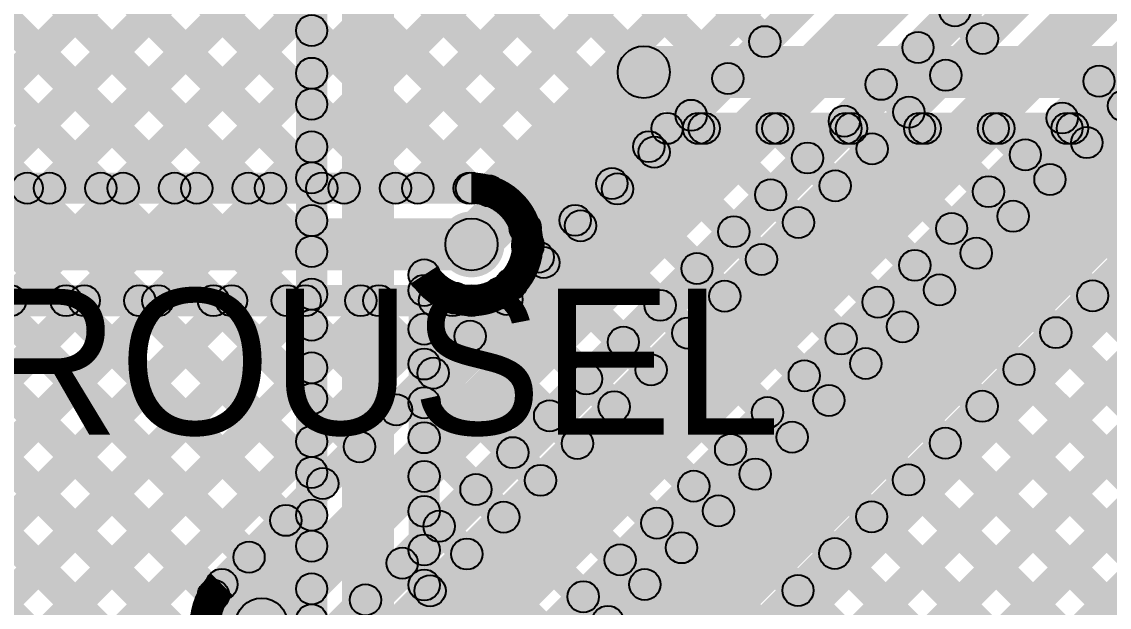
# Model space of a CAD drawing. Header units: millimetres. Extents: x 0 to 212, y 0 to 213.
# Drawn here: x 1.555 to 2.077, y 1.024 to 1.305 of the extents above; entities that cross this region are included whole.
import ezdxf

# ---------------------------------------------------------------- set-up
doc = ezdxf.new("R2010")
doc.units = ezdxf.units.MM
doc.header["$MEASUREMENT"] = 0
for name, color, linetype in [('BottomLayer', 5, 'Continuous'), ('BottomSolder', 6, 'Continuous'), ('TopLayer', 1, 'Continuous'), ('TopOverlay', 2, 'Continuous'), ('TopSolder', 216, 'Continuous'), ('ViaHoleLayer', 16, 'Continuous')]:
    doc.layers.add(name, color=color, linetype=linetype)

msp = doc.modelspace()

# ---------------------------------------------------------------- hatches: boundary and pattern name
at = {"layer": 'BottomLayer'}
for points in [[(0.99415, 0.7114), (0.98354, 0.722), (2.39918, 2.13764), (2.40978, 2.12703)], [(1.02951, 0.7114), (1.0189, 0.722), (2.41686, 2.11996), (2.42746, 2.10935)], [(1.06486, 0.7114), (1.05426, 0.722), (2.44206, 2.10981), (2.45267, 2.0992)], [(1.31044, 1.67388), (1.32105, 1.68449), (1.6993, 1.30624), (1.6887, 1.29563)], [(1.29922, 1.64975), (1.30983, 1.66036), (1.6993, 1.27088), (1.6887, 1.26028)], [(1.30293, 1.61069), (1.31354, 1.62129), (1.6993, 1.23553), (1.6887, 1.22492)], [(1.30646, 1.5718), (1.31707, 1.58241), (1.6993, 1.20017), (1.6887, 1.18957)], [(1.29354, 1.54937), (1.30414, 1.55998), (1.6993, 1.16482), (1.6887, 1.15421)], [(1.30719, 1.50036), (1.3178, 1.51096), (1.6993, 1.12946), (1.6887, 1.11886)], [(1.30449, 1.46771), (1.31509, 1.47832), (1.6993, 1.09411), (1.6887, 1.0835)], [(1.2896, 1.44724), (1.30021, 1.45785), (1.6993, 1.05875), (1.6887, 1.04814)], [(1.31157, 1.38992), (1.32217, 1.40053), (1.6993, 1.0234), (1.6887, 1.01279)], [(1.30423, 1.3619), (1.31483, 1.37251), (1.6993, 0.98804), (1.6887, 0.97743)], [(1.28743, 1.34335), (1.29804, 1.35395), (1.6993, 0.95269), (1.6887, 0.94208)], [(1.10022, 0.7114), (1.08961, 0.722), (1.6887, 1.32109), (1.6993, 1.31048)], [(1.7015, 0.50518), (1.6865, 0.50518), (1.6865, 1.319), (1.7015, 1.319)], [(1.7335, 0.494), (1.7085, 0.494), (1.7085, 1.319), (1.7335, 1.319)], [(1.30839, 1.28703), (1.31899, 1.29764), (1.6993, 0.91733), (1.6887, 0.90672)], [(1.77954, 1.18946), (1.76186, 1.20714), (1.84455, 1.28984), (1.86223, 1.27216)], [(1.85339, 1.2685), (1.85339, 1.2935), (2.50123, 1.2935), (2.50123, 1.2685)], [(1.13557, 0.7114), (1.12497, 0.722), (1.6887, 1.28574), (1.6993, 1.27513)], [(1.29912, 1.26095), (1.30972, 1.27156), (1.6993, 0.88198), (1.6887, 0.87137)], [(1.7533, 0.7988), (1.7427, 0.80941), (2.19259, 1.2593), (2.2032, 1.2487)], [(1.7533, 0.94022), (1.7427, 0.95083), (2.05117, 1.2593), (2.06178, 1.2487)], [(1.7533, 0.86951), (1.7427, 0.88012), (2.12188, 1.2593), (2.13249, 1.2487)], [(1.7533, 0.90486), (1.7427, 0.91547), (2.08653, 1.2593), (2.09714, 1.2487)], [(1.7533, 0.83415), (1.7427, 0.84476), (2.15724, 1.2593), (2.16785, 1.2487)], [(1.7533, 1.08164), (1.7427, 1.09225), (1.90975, 1.2593), (1.92036, 1.2487)], [(1.7533, 1.117), (1.7427, 1.1276), (1.8744, 1.2593), (1.885, 1.2487)], [(1.7533, 1.04629), (1.7427, 1.05689), (1.94511, 1.2593), (1.95571, 1.2487)], [(1.7533, 0.97558), (1.7427, 0.98618), (2.01582, 1.2593), (2.02642, 1.2487)], [(1.7533, 1.01093), (1.7427, 1.02154), (1.98046, 1.2593), (1.99107, 1.2487)], [(1.79509, 1.17391), (1.78449, 1.18451), (1.85927, 1.2593), (1.86988, 1.2487)], [(1.86458, 1.2465), (1.86458, 1.2615), (2.44736, 1.2615), (2.44736, 1.2465)], [(1.87705, 1.2487), (1.88766, 1.2593), (2.5433, 0.60366), (2.5327, 0.59305)], [(1.91241, 1.2487), (1.92302, 1.2593), (2.5433, 0.63902), (2.5327, 0.62841)], [(1.94776, 1.2487), (1.95837, 1.2593), (2.5433, 0.67437), (2.5327, 0.66376)], [(1.98312, 1.2487), (1.99373, 1.2593), (2.5433, 0.70973), (2.5327, 0.69912)], [(2.01847, 1.2487), (2.02908, 1.2593), (2.5433, 0.74508), (2.5327, 0.73447)], [(2.05383, 1.2487), (2.06444, 1.2593), (2.1595, 1.16424), (2.14889, 1.15363)], [(1.17093, 0.7114), (1.16032, 0.722), (1.6887, 1.25038), (1.6993, 1.23977)], [(1.85049, 1.23991), (1.86109, 1.25052), (2.5433, 0.5683), (2.5327, 0.5577)], [(1.83281, 1.22223), (1.84341, 1.23284), (2.53853, 0.53772), (2.52793, 0.52711)], [(1.22724, 0.73236), (1.21664, 0.74296), (1.6887, 1.21502), (1.6993, 1.20442)], [(1.81513, 1.20455), (1.82574, 1.21516), (2.52086, 0.52004), (2.51025, 0.50943)], [(1.79745, 1.18688), (1.80806, 1.19748), (2.50318, 0.50236), (2.49257, 0.49176)], [(1.2626, 0.73236), (1.252, 0.74297), (1.6887, 1.17967), (1.6993, 1.16906)], [(1.7555, 0.494), (1.7405, 0.494), (1.7405, 1.18368), (1.7555, 1.18368)], [(1.7533, 0.76344), (1.7427, 0.77405), (2.15073, 1.18208), (2.16134, 1.17148)], [(1.7427, 1.17092), (1.7533, 1.18153), (2.46782, 0.46701), (2.45722, 0.4564)], [(1.77919, 1.16979), (1.78979, 1.1804), (2.4855, 0.48469), (2.47489, 0.47408)], [(1.7533, 1.15235), (1.7427, 1.16296), (1.75752, 1.17778), (1.76813, 1.16717)], [(1.7533, 0.72809), (1.7427, 0.7387), (2.15528, 1.15127), (2.16588, 1.14067)], [(1.29796, 0.73236), (1.28735, 0.74297), (1.6887, 1.14431), (1.6993, 1.13371)], [(1.7427, 1.13557), (1.7533, 1.14617), (2.45015, 0.44933), (2.43954, 0.43872)], [(1.7533, 0.69273), (1.7427, 0.70334), (2.1805, 1.14114), (2.1911, 1.13053)], [(1.33331, 0.73236), (1.32271, 0.74297), (1.6887, 1.10896), (1.6993, 1.09835)], [(1.7427, 1.10021), (1.7533, 1.11082), (2.43247, 0.43165), (2.42186, 0.42105)], [(1.7427, 1.06486), (1.7533, 1.07546), (2.41479, 0.41397), (2.40418, 0.40337)], [(1.35327, 0.71696), (1.34266, 0.72757), (1.6887, 1.0736), (1.6993, 1.063)], [(1.7427, 1.0295), (1.7533, 1.04011), (2.39711, 0.3963), (2.38651, 0.38569)], [(1.35327, 0.68161), (1.34266, 0.69221), (1.6887, 1.03825), (1.6993, 1.02764)]]:
    msp.add_hatch(color=5, dxfattribs=at).paths.add_polyline_path(points)
h = msp.add_hatch(color=5, dxfattribs=at)
edge = h.paths.add_edge_path()
edge.add_arc((1.694, 1.30094), 0.0075, 0, 360)
h = msp.add_hatch(color=5, dxfattribs=at)
edge = h.paths.add_edge_path()
edge.add_arc((1.85339, 1.281), 0.0125, 0, 360)
h = msp.add_hatch(color=5, dxfattribs=at)
edge = h.paths.add_edge_path()
edge.add_arc((1.85339, 1.281), 0.0125, 0, 360)
h = msp.add_hatch(color=5, dxfattribs=at)
edge = h.paths.add_edge_path()
edge.add_arc((1.694, 1.28043), 0.0075, 0, 360)
h = msp.add_hatch(color=5, dxfattribs=at)
edge = h.paths.add_edge_path()
edge.add_arc((1.694, 1.26558), 0.0075, 0, 360)
h = msp.add_hatch(color=5, dxfattribs=at)
edge = h.paths.add_edge_path()
edge.add_arc((1.86458, 1.254), 0.0075, 0, 360)
h = msp.add_hatch(color=5, dxfattribs=at)
edge = h.paths.add_edge_path()
edge.add_arc((1.86458, 1.254), 0.0075, 0, 360)
h = msp.add_hatch(color=5, dxfattribs=at)
edge = h.paths.add_edge_path()
edge.add_arc((1.8797, 1.254), 0.0075, 0, 360)
h = msp.add_hatch(color=5, dxfattribs=at)
edge = h.paths.add_edge_path()
edge.add_arc((1.88236, 1.254), 0.0075, 0, 360)
h = msp.add_hatch(color=5, dxfattribs=at)
edge = h.paths.add_edge_path()
edge.add_arc((1.91506, 1.254), 0.0075, 0, 360)
h = msp.add_hatch(color=5, dxfattribs=at)
edge = h.paths.add_edge_path()
edge.add_arc((1.91771, 1.254), 0.0075, 0, 360)
h = msp.add_hatch(color=5, dxfattribs=at)
edge = h.paths.add_edge_path()
edge.add_arc((1.95041, 1.254), 0.0075, 0, 360)
h = msp.add_hatch(color=5, dxfattribs=at)
edge = h.paths.add_edge_path()
edge.add_arc((1.95307, 1.254), 0.0075, 0, 360)
h = msp.add_hatch(color=5, dxfattribs=at)
edge = h.paths.add_edge_path()
edge.add_arc((1.98577, 1.254), 0.0075, 0, 360)
h = msp.add_hatch(color=5, dxfattribs=at)
edge = h.paths.add_edge_path()
edge.add_arc((1.98842, 1.254), 0.0075, 0, 360)
h = msp.add_hatch(color=5, dxfattribs=at)
edge = h.paths.add_edge_path()
edge.add_arc((2.02112, 1.254), 0.0075, 0, 360)
h = msp.add_hatch(color=5, dxfattribs=at)
edge = h.paths.add_edge_path()
edge.add_arc((2.02378, 1.254), 0.0075, 0, 360)
h = msp.add_hatch(color=5, dxfattribs=at)
edge = h.paths.add_edge_path()
edge.add_arc((2.05648, 1.254), 0.0075, 0, 360)
h = msp.add_hatch(color=5, dxfattribs=at)
edge = h.paths.add_edge_path()
edge.add_arc((2.05913, 1.254), 0.0075, 0, 360)
h = msp.add_hatch(color=5, dxfattribs=at)
edge = h.paths.add_edge_path()
edge.add_arc((1.694, 1.24508), 0.0075, 0, 360)
h = msp.add_hatch(color=5, dxfattribs=at)
edge = h.paths.add_edge_path()
edge.add_arc((1.85579, 1.24521), 0.0075, 0, 360)
h = msp.add_hatch(color=5, dxfattribs=at)
edge = h.paths.add_edge_path()
edge.add_arc((1.694, 1.23022), 0.0075, 0, 360)
h = msp.add_hatch(color=5, dxfattribs=at)
edge = h.paths.add_edge_path()
edge.add_arc((1.83811, 1.22753), 0.0075, 0, 360)
h = msp.add_hatch(color=5, dxfattribs=at)
edge = h.paths.add_edge_path()
edge.add_arc((1.694, 1.20972), 0.0075, 0, 360)
h = msp.add_hatch(color=5, dxfattribs=at)
edge = h.paths.add_edge_path()
edge.add_arc((1.82043, 1.20986), 0.0075, 0, 360)
h = msp.add_hatch(color=5, dxfattribs=at)
edge = h.paths.add_edge_path()
edge.add_arc((1.7707, 1.1983), 0.0125, 0, 360)
h = msp.add_hatch(color=5, dxfattribs=at)
edge = h.paths.add_edge_path()
edge.add_arc((1.7707, 1.1983), 0.01181, 0, 360)
h = msp.add_hatch(color=5, dxfattribs=at)
edge = h.paths.add_edge_path()
edge.add_arc((1.694, 1.19487), 0.0075, 0, 360)
h = msp.add_hatch(color=5, dxfattribs=at)
edge = h.paths.add_edge_path()
edge.add_arc((1.80276, 1.19218), 0.0075, 0, 360)
h = msp.add_hatch(color=5, dxfattribs=at)
edge = h.paths.add_edge_path()
edge.add_arc((1.748, 1.18368), 0.0075, 0, 360)
h = msp.add_hatch(color=5, dxfattribs=at)
edge = h.paths.add_edge_path()
edge.add_arc((1.748, 1.18368), 0.0075, 0, 360)
h = msp.add_hatch(color=5, dxfattribs=at)
edge = h.paths.add_edge_path()
edge.add_arc((1.78979, 1.17921), 0.0075, 0, 360)
h = msp.add_hatch(color=5, dxfattribs=at)
edge = h.paths.add_edge_path()
edge.add_arc((1.78979, 1.17921), 0.0075, 0, 360)
h = msp.add_hatch(color=5, dxfattribs=at)
edge = h.paths.add_edge_path()
edge.add_arc((1.694, 1.17437), 0.0075, 0, 360)
h = msp.add_hatch(color=5, dxfattribs=at)
edge = h.paths.add_edge_path()
edge.add_arc((1.748, 1.17622), 0.0075, 0, 360)
h = msp.add_hatch(color=5, dxfattribs=at)
edge = h.paths.add_edge_path()
edge.add_arc((1.76282, 1.17248), 0.0075, 0, 360)
h = msp.add_hatch(color=5, dxfattribs=at)
edge = h.paths.add_edge_path()
edge.add_arc((1.78449, 1.17509), 0.0075, 0, 360)
h = msp.add_hatch(color=5, dxfattribs=at)
edge = h.paths.add_edge_path()
edge.add_arc((1.694, 1.15951), 0.0075, 0, 360)
h = msp.add_hatch(color=5, dxfattribs=at)
edge = h.paths.add_edge_path()
edge.add_arc((1.748, 1.15766), 0.0075, 0, 360)
h = msp.add_hatch(color=5, dxfattribs=at)
edge = h.paths.add_edge_path()
edge.add_arc((1.748, 1.14087), 0.0075, 0, 360)
h = msp.add_hatch(color=5, dxfattribs=at)
edge = h.paths.add_edge_path()
edge.add_arc((1.694, 1.13901), 0.0075, 0, 360)
h = msp.add_hatch(color=5, dxfattribs=at)
edge = h.paths.add_edge_path()
edge.add_arc((1.694, 1.12416), 0.0075, 0, 360)
h = msp.add_hatch(color=5, dxfattribs=at)
edge = h.paths.add_edge_path()
edge.add_arc((1.748, 1.1223), 0.0075, 0, 360)
h = msp.add_hatch(color=5, dxfattribs=at)
edge = h.paths.add_edge_path()
edge.add_arc((1.748, 1.10551), 0.0075, 0, 360)
h = msp.add_hatch(color=5, dxfattribs=at)
edge = h.paths.add_edge_path()
edge.add_arc((1.694, 1.10366), 0.0075, 0, 360)
h = msp.add_hatch(color=5, dxfattribs=at)
edge = h.paths.add_edge_path()
edge.add_arc((1.694, 1.0888), 0.0075, 0, 360)
h = msp.add_hatch(color=5, dxfattribs=at)
edge = h.paths.add_edge_path()
edge.add_arc((1.748, 1.08694), 0.0075, 0, 360)
h = msp.add_hatch(color=5, dxfattribs=at)
edge = h.paths.add_edge_path()
edge.add_arc((1.694, 1.0683), 0.0075, 0, 360)
h = msp.add_hatch(color=5, dxfattribs=at)
edge = h.paths.add_edge_path()
edge.add_arc((1.748, 1.07016), 0.0075, 0, 360)
h = msp.add_hatch(color=5, dxfattribs=at)
edge = h.paths.add_edge_path()
edge.add_arc((1.694, 1.05345), 0.0075, 0, 360)
h = msp.add_hatch(color=5, dxfattribs=at)
edge = h.paths.add_edge_path()
edge.add_arc((1.748, 1.05159), 0.0075, 0, 360)
h = msp.add_hatch(color=5, dxfattribs=at)
edge = h.paths.add_edge_path()
edge.add_arc((1.694, 1.03294), 0.0075, 0, 360)
h = msp.add_hatch(color=5, dxfattribs=at)
edge = h.paths.add_edge_path()
edge.add_arc((1.748, 1.0348), 0.0075, 0, 360)
h = msp.add_hatch(color=5, dxfattribs=at)
edge = h.paths.add_edge_path()
edge.add_arc((1.694, 1.01809), 0.0075, 0, 360)
at = {"layer": 'BottomSolder'}
h = msp.add_hatch(color=6, dxfattribs=at)
edge = h.paths.add_edge_path()
edge.add_arc((1.7707, 1.1983), 0.01581, 0, 360)
at = {"layer": 'TopLayer'}
for points in [[(1.4267, 1.76976), (1.4373, 1.78037), (1.91674, 1.30093), (1.90614, 1.29032)], [(1.4267, 1.73441), (1.4373, 1.74502), (1.89907, 1.28325), (1.88846, 1.27264)], [(1.50275, 1.22), (1.49215, 1.23061), (1.9787, 1.71716), (1.9893, 1.70655)], [(1.4267, 1.69905), (1.4373, 1.70966), (1.88139, 1.26557), (1.87078, 1.25497)], [(1.53811, 1.22), (1.5275, 1.23061), (1.9787, 1.6818), (1.9893, 1.67119)], [(1.4267, 1.6637), (1.4373, 1.6743), (1.86371, 1.2479), (1.85311, 1.23729)], [(1.7623, 0.94922), (1.7517, 0.95983), (2.45001, 1.65814), (2.46062, 1.64753)], [(1.57346, 1.22), (1.56286, 1.23061), (1.9787, 1.64645), (1.9893, 1.63584)], [(1.42635, 1.62869), (1.43696, 1.63929), (1.84603, 1.23022), (1.83543, 1.21961)], [(1.41229, 1.60739), (1.4229, 1.618), (1.82836, 1.21254), (1.81775, 1.20193)], [(1.60882, 1.22), (1.59821, 1.23061), (1.9787, 1.61109), (1.9893, 1.60048)], [(1.77621, 0.94679), (1.7656, 0.9574), (2.4136, 1.6054), (2.42421, 1.59479)], [(1.39461, 1.58971), (1.40522, 1.60032), (1.77494, 1.23061), (1.76433, 1.22)], [(1.79884, 0.92416), (1.78116, 0.94184), (2.42916, 1.58984), (2.44684, 1.57216)], [(1.37694, 1.57204), (1.38754, 1.58264), (1.73958, 1.23061), (1.72897, 1.22)], [(1.64417, 1.22), (1.63357, 1.23061), (1.9787, 1.57574), (1.9893, 1.56513)], [(1.31856, 1.5597), (1.32917, 1.57031), (1.66887, 1.23061), (1.65826, 1.22)], [(1.35391, 1.55971), (1.36452, 1.57031), (1.70422, 1.23061), (1.69362, 1.22)], [(1.29354, 1.54937), (1.30414, 1.55998), (1.63351, 1.23061), (1.62291, 1.22)], [(1.8223, 0.91651), (1.8117, 0.92712), (2.44388, 1.5593), (2.45449, 1.5487)], [(1.8223, 0.90315), (1.8117, 0.91376), (2.45244, 1.55451), (2.46305, 1.5439)], [(1.67953, 1.22), (1.66892, 1.23061), (1.9787, 1.54038), (1.9893, 1.52977)], [(1.8223, 0.8678), (1.8117, 0.87841), (2.47156, 1.53826), (2.48216, 1.52766)], [(1.30719, 1.50036), (1.3178, 1.51096), (1.59816, 1.23061), (1.58755, 1.22)], [(1.71489, 1.22), (1.70428, 1.23061), (1.9787, 1.50502), (1.9893, 1.49442)], [(1.30449, 1.46771), (1.31509, 1.47832), (1.5628, 1.23061), (1.5522, 1.22)], [(1.75024, 1.22), (1.73963, 1.23061), (1.9787, 1.46967), (1.9893, 1.45906)], [(1.7023, 0.99529), (1.6917, 1.00589), (2.1397, 1.45389), (2.1503, 1.44329)], [(1.71621, 0.98679), (1.7056, 0.9974), (2.1397, 1.43149), (2.1503, 1.42088)], [(1.78429, 1.2187), (1.77368, 1.2293), (1.9787, 1.43431), (1.9893, 1.42371)], [(1.73884, 0.96416), (1.72116, 0.98184), (2.16316, 1.42384), (2.18084, 1.40616)], [(1.7623, 0.95651), (1.7517, 0.96712), (2.18579, 1.40121), (2.19639, 1.3906)], [(1.80183, 1.20087), (1.79122, 1.21148), (1.9787, 1.39896), (1.9893, 1.38835)], [(1.65621, 1.02979), (1.6456, 1.0404), (1.9787, 1.37349), (1.9893, 1.36288)], [(1.67884, 1.00716), (1.66116, 1.02484), (2.00216, 1.36584), (2.01984, 1.34816)], [(1.7023, 0.99951), (1.6917, 1.01012), (2.02479, 1.34321), (2.0354, 1.33261)], [(1.99735, 1.30517), (2.00796, 1.31578), (2.02128, 1.30246), (2.01067, 1.29186)], [(1.97968, 1.28749), (1.99028, 1.2981), (2.0036, 1.28478), (1.99299, 1.27418)], [(1.962, 1.26982), (1.97261, 1.28042), (1.98592, 1.26711), (1.97532, 1.2565)], [(2.06653, 1.27135), (2.07714, 1.28196), (2.08896, 1.27014), (2.07835, 1.25953)], [(2.04886, 1.25367), (2.05946, 1.26428), (2.07128, 1.25246), (2.06067, 1.24186)], [(1.94432, 1.25214), (1.95493, 1.26275), (1.96825, 1.24943), (1.95764, 1.23882)], [(1.92664, 1.23446), (1.93725, 1.24507), (1.95057, 1.23175), (1.93996, 1.22114)], [(2.03118, 1.23599), (2.04178, 1.2466), (2.0536, 1.23478), (2.04299, 1.22418)], [(1.31387, 1.2178), (1.31387, 1.2328), (1.7707, 1.2328), (1.7707, 1.2178)], [(1.90897, 1.21678), (1.91957, 1.22739), (1.93289, 1.21407), (1.92228, 1.20347)], [(2.0135, 1.21832), (2.02411, 1.22892), (2.03592, 1.21711), (2.02532, 1.2065)], [(1.26, 1.1858), (1.26, 1.2108), (1.7707, 1.2108), (1.7707, 1.1858)], [(1.99582, 1.20064), (2.00643, 1.21125), (2.01825, 1.19943), (2.00764, 1.18882)], [(1.89129, 1.19911), (1.9019, 1.20971), (1.91521, 1.1964), (1.90461, 1.18579)], [(1.79237, 1.19196), (1.80298, 1.20256), (1.81068, 1.19486), (1.80007, 1.18426)], [(1.87361, 1.18143), (1.88422, 1.19203), (1.89753, 1.17872), (1.88693, 1.16811)], [(1.97814, 1.18296), (1.98875, 1.19357), (2.00057, 1.18175), (1.98996, 1.17114)], [(1.77919, 1.16979), (1.78979, 1.1804), (1.793, 1.17719), (1.78239, 1.16658)], [(1.8223, 0.83244), (1.8117, 0.84305), (2.15073, 1.18208), (2.16134, 1.17148)], [(1.3323, 0.80206), (1.3217, 0.81267), (1.68563, 1.17661), (1.69624, 1.166)], [(1.3323, 0.83742), (1.3217, 0.84802), (1.65028, 1.17661), (1.66089, 1.166)], [(1.3323, 0.76671), (1.3217, 0.77731), (1.72099, 1.17661), (1.7316, 1.166)], [(1.3323, 0.87277), (1.3217, 0.88338), (1.61492, 1.17661), (1.62553, 1.166)], [(1.3323, 0.90813), (1.3217, 0.91874), (1.57957, 1.17661), (1.59017, 1.166)], [(1.33331, 0.73236), (1.32271, 0.74297), (1.75634, 1.17661), (1.76695, 1.166)], [(1.33778, 1.1638), (1.33778, 1.1788), (1.7707, 1.1788), (1.7707, 1.1638)], [(1.39406, 1.166), (1.40467, 1.17661), (1.6483, 0.93298), (1.6377, 0.92237)], [(1.42942, 1.166), (1.44003, 1.17661), (1.6483, 0.96833), (1.6377, 0.95772)], [(1.46478, 1.166), (1.47538, 1.17661), (1.6483, 1.00369), (1.6377, 0.99308)], [(1.50013, 1.166), (1.51074, 1.17661), (1.65215, 1.03519), (1.64154, 1.02459)], [(1.53549, 1.166), (1.54609, 1.17661), (1.66926, 1.05344), (1.65865, 1.04284)], [(1.57084, 1.166), (1.58145, 1.17661), (1.68694, 1.07112), (1.67633, 1.06051)], [(1.6062, 1.166), (1.6168, 1.17661), (1.70461, 1.0888), (1.69401, 1.07819)], [(1.64155, 1.166), (1.65216, 1.17661), (1.72229, 1.10647), (1.71168, 1.09587)], [(1.67691, 1.166), (1.68751, 1.17661), (1.73997, 1.12415), (1.72936, 1.11355)], [(1.71226, 1.166), (1.72287, 1.17661), (1.75765, 1.14183), (1.74704, 1.13122)], [(1.74762, 1.166), (1.75822, 1.17661), (1.77532, 1.15951), (1.76472, 1.1489)], [(1.85593, 1.16375), (1.86654, 1.17436), (1.87986, 1.16104), (1.86925, 1.15043)], [(1.96047, 1.16528), (1.97107, 1.17589), (1.98289, 1.16407), (1.97228, 1.15347)], [(2.0635, 1.16832), (2.07411, 1.17892), (2.5423, 0.71073), (2.5317, 0.70012)], [(2.04582, 1.15064), (2.05643, 1.16125), (2.5423, 0.67537), (2.5317, 0.66476)], [(1.83826, 1.14607), (1.84886, 1.15668), (1.86218, 1.14336), (1.85157, 1.13276)], [(1.94279, 1.14761), (1.9534, 1.15821), (1.96521, 1.1464), (1.95461, 1.13579)], [(1.8223, 0.79709), (1.8117, 0.8077), (2.15528, 1.15127), (2.16588, 1.14067)], [(2.02814, 1.13296), (2.03875, 1.14357), (2.5423, 0.64002), (2.5317, 0.62941)], [(1.8223, 0.76173), (1.8117, 0.77234), (2.1805, 1.14114), (2.1911, 1.13053)], [(1.82058, 1.1284), (1.83119, 1.139), (1.8445, 1.12569), (1.83389, 1.11508)], [(1.92511, 1.12993), (1.93572, 1.14053), (1.94753, 1.12872), (1.93693, 1.11811)], [(1.90743, 1.11225), (1.91804, 1.12286), (1.92986, 1.11104), (1.91925, 1.10043)], [(2.01047, 1.11528), (2.02107, 1.12589), (2.5423, 0.60466), (2.5317, 0.59405)], [(1.8029, 1.11072), (1.81351, 1.12132), (1.82682, 1.10801), (1.81622, 1.0974)], [(1.99279, 1.09761), (2.0034, 1.10821), (2.5423, 0.5693), (2.5317, 0.5587)], [(1.78522, 1.09304), (1.79583, 1.10365), (1.80915, 1.09033), (1.79854, 1.07972)], [(1.88976, 1.09457), (1.90036, 1.10518), (1.91218, 1.09336), (1.90157, 1.08276)], [(1.76755, 1.07536), (1.77815, 1.08597), (1.79147, 1.07265), (1.78086, 1.06205)], [(1.87208, 1.07689), (1.88269, 1.0875), (1.8945, 1.07569), (1.88389, 1.06508)], [(1.97511, 1.07993), (1.98572, 1.09053), (2.5423, 0.53395), (2.5317, 0.52334)], [(1.95743, 1.06225), (1.96804, 1.07286), (2.5423, 0.49859), (2.5317, 0.48799)], [(1.74987, 1.05768), (1.76047, 1.06829), (1.77379, 1.05497), (1.76318, 1.04437)], [(1.8544, 1.05922), (1.86501, 1.06982), (1.87682, 1.05801), (1.86622, 1.0474)], [(1.93976, 1.04457), (1.95036, 1.05518), (2.5423, 0.46324), (2.5317, 0.45263)], [(1.73219, 1.04001), (1.7428, 1.05061), (1.75611, 1.0373), (1.74551, 1.02669)], [(1.83672, 1.04154), (1.84733, 1.05215), (1.85915, 1.04033), (1.84854, 1.02972)], [(1.81905, 1.02386), (1.82965, 1.03447), (1.84147, 1.02265), (1.83086, 1.01205)], [(1.92208, 1.02689), (1.93269, 1.0375), (2.5423, 0.42788), (2.5317, 0.41728)], [(1.71451, 1.02233), (1.72512, 1.03294), (1.73844, 1.01962), (1.72783, 1.00901)]]:
    msp.add_hatch(color=1, dxfattribs=at).paths.add_polyline_path(points)
h = msp.add_hatch(color=1, dxfattribs=at)
edge = h.paths.add_edge_path()
edge.add_arc((2.00266, 1.31047), 0.0075, 0, 360)
h = msp.add_hatch(color=1, dxfattribs=at)
edge = h.paths.add_edge_path()
edge.add_arc((1.91144, 1.29563), 0.0075, 0, 360)
h = msp.add_hatch(color=1, dxfattribs=at)
edge = h.paths.add_edge_path()
edge.add_arc((1.98498, 1.2928), 0.0075, 0, 360)
h = msp.add_hatch(color=1, dxfattribs=at)
edge = h.paths.add_edge_path()
edge.add_arc((2.01597, 1.29716), 0.0075, 0, 360)
h = msp.add_hatch(color=1, dxfattribs=at)
edge = h.paths.add_edge_path()
edge.add_arc((1.89376, 1.27795), 0.0075, 0, 360)
h = msp.add_hatch(color=1, dxfattribs=at)
edge = h.paths.add_edge_path()
edge.add_arc((1.9983, 1.27948), 0.0075, 0, 360)
h = msp.add_hatch(color=1, dxfattribs=at)
edge = h.paths.add_edge_path()
edge.add_arc((2.07184, 1.27665), 0.0075, 0, 360)
h = msp.add_hatch(color=1, dxfattribs=at)
edge = h.paths.add_edge_path()
edge.add_arc((1.9673, 1.27512), 0.0075, 0, 360)
h = msp.add_hatch(color=1, dxfattribs=at)
edge = h.paths.add_edge_path()
edge.add_arc((1.98062, 1.2618), 0.0075, 0, 360)
h = msp.add_hatch(color=1, dxfattribs=at)
edge = h.paths.add_edge_path()
edge.add_arc((2.08365, 1.26484), 0.0075, 0, 360)
h = msp.add_hatch(color=1, dxfattribs=at)
edge = h.paths.add_edge_path()
edge.add_arc((1.87609, 1.26027), 0.0075, 0, 360)
h = msp.add_hatch(color=1, dxfattribs=at)
edge = h.paths.add_edge_path()
edge.add_arc((1.94963, 1.25744), 0.0075, 0, 360)
h = msp.add_hatch(color=1, dxfattribs=at)
edge = h.paths.add_edge_path()
edge.add_arc((2.05416, 1.25897), 0.0075, 0, 360)
h = msp.add_hatch(color=1, dxfattribs=at)
edge = h.paths.add_edge_path()
edge.add_arc((2.06597, 1.24716), 0.0075, 0, 360)
h = msp.add_hatch(color=1, dxfattribs=at)
edge = h.paths.add_edge_path()
edge.add_arc((1.85841, 1.24259), 0.0075, 0, 360)
h = msp.add_hatch(color=1, dxfattribs=at)
edge = h.paths.add_edge_path()
edge.add_arc((1.96294, 1.24413), 0.0075, 0, 360)
h = msp.add_hatch(color=1, dxfattribs=at)
edge = h.paths.add_edge_path()
edge.add_arc((2.03648, 1.2413), 0.0075, 0, 360)
h = msp.add_hatch(color=1, dxfattribs=at)
edge = h.paths.add_edge_path()
edge.add_arc((1.93195, 1.23976), 0.0075, 0, 360)
h = msp.add_hatch(color=1, dxfattribs=at)
edge = h.paths.add_edge_path()
edge.add_arc((2.0483, 1.22948), 0.0075, 0, 360)
h = msp.add_hatch(color=1, dxfattribs=at)
edge = h.paths.add_edge_path()
edge.add_arc((1.5575, 1.2253), 0.0075, 0, 360)
h = msp.add_hatch(color=1, dxfattribs=at)
edge = h.paths.add_edge_path()
edge.add_arc((1.56816, 1.2253), 0.0075, 0, 360)
h = msp.add_hatch(color=1, dxfattribs=at)
edge = h.paths.add_edge_path()
edge.add_arc((1.59286, 1.2253), 0.0075, 0, 360)
h = msp.add_hatch(color=1, dxfattribs=at)
edge = h.paths.add_edge_path()
edge.add_arc((1.60352, 1.2253), 0.0075, 0, 360)
h = msp.add_hatch(color=1, dxfattribs=at)
edge = h.paths.add_edge_path()
edge.add_arc((1.62821, 1.2253), 0.0075, 0, 360)
h = msp.add_hatch(color=1, dxfattribs=at)
edge = h.paths.add_edge_path()
edge.add_arc((1.63887, 1.2253), 0.0075, 0, 360)
h = msp.add_hatch(color=1, dxfattribs=at)
edge = h.paths.add_edge_path()
edge.add_arc((1.66357, 1.2253), 0.0075, 0, 360)
h = msp.add_hatch(color=1, dxfattribs=at)
edge = h.paths.add_edge_path()
edge.add_arc((1.67423, 1.2253), 0.0075, 0, 360)
h = msp.add_hatch(color=1, dxfattribs=at)
edge = h.paths.add_edge_path()
edge.add_arc((1.69892, 1.2253), 0.0075, 0, 360)
h = msp.add_hatch(color=1, dxfattribs=at)
edge = h.paths.add_edge_path()
edge.add_arc((1.70958, 1.2253), 0.0075, 0, 360)
h = msp.add_hatch(color=1, dxfattribs=at)
edge = h.paths.add_edge_path()
edge.add_arc((1.73428, 1.2253), 0.0075, 0, 360)
h = msp.add_hatch(color=1, dxfattribs=at)
edge = h.paths.add_edge_path()
edge.add_arc((1.74494, 1.2253), 0.0075, 0, 360)
h = msp.add_hatch(color=1, dxfattribs=at)
edge = h.paths.add_edge_path()
edge.add_arc((1.76963, 1.2253), 0.0075, 0, 360)
h = msp.add_hatch(color=1, dxfattribs=at)
edge = h.paths.add_edge_path()
edge.add_arc((1.7707, 1.2253), 0.0075, 0, 360)
h = msp.add_hatch(color=1, dxfattribs=at)
edge = h.paths.add_edge_path()
edge.add_arc((1.7707, 1.2253), 0.0075, 0, 360)
h = msp.add_hatch(color=1, dxfattribs=at)
edge = h.paths.add_edge_path()
edge.add_arc((1.84073, 1.22492), 0.0075, 0, 360)
h = msp.add_hatch(color=1, dxfattribs=at)
edge = h.paths.add_edge_path()
edge.add_arc((1.94526, 1.22645), 0.0075, 0, 360)
h = msp.add_hatch(color=1, dxfattribs=at)
edge = h.paths.add_edge_path()
edge.add_arc((1.77899, 1.224), 0.0075, 0, 360)
h = msp.add_hatch(color=1, dxfattribs=at)
edge = h.paths.add_edge_path()
edge.add_arc((1.91427, 1.22209), 0.0075, 0, 360)
h = msp.add_hatch(color=1, dxfattribs=at)
edge = h.paths.add_edge_path()
edge.add_arc((2.0188, 1.22362), 0.0075, 0, 360)
h = msp.add_hatch(color=1, dxfattribs=at)
edge = h.paths.add_edge_path()
edge.add_arc((1.92759, 1.20877), 0.0075, 0, 360)
h = msp.add_hatch(color=1, dxfattribs=at)
edge = h.paths.add_edge_path()
edge.add_arc((2.03062, 1.2118), 0.0075, 0, 360)
h = msp.add_hatch(color=1, dxfattribs=at)
edge = h.paths.add_edge_path()
edge.add_arc((1.7707, 1.1983), 0.0125, 0, 360)
h = msp.add_hatch(color=1, dxfattribs=at)
edge = h.paths.add_edge_path()
edge.add_arc((1.79652, 1.20618), 0.0075, 0, 360)
h = msp.add_hatch(color=1, dxfattribs=at)
edge = h.paths.add_edge_path()
edge.add_arc((1.82305, 1.20724), 0.0075, 0, 360)
h = msp.add_hatch(color=1, dxfattribs=at)
edge = h.paths.add_edge_path()
edge.add_arc((1.89659, 1.20441), 0.0075, 0, 360)
h = msp.add_hatch(color=1, dxfattribs=at)
edge = h.paths.add_edge_path()
edge.add_arc((2.00113, 1.20594), 0.0075, 0, 360)
h = msp.add_hatch(color=1, dxfattribs=at)
edge = h.paths.add_edge_path()
edge.add_arc((1.7707, 1.1983), 0.01181, 0, 360)
h = msp.add_hatch(color=1, dxfattribs=at)
edge = h.paths.add_edge_path()
edge.add_arc((1.7977, 1.1983), 0.0075, 0, 360)
h = msp.add_hatch(color=1, dxfattribs=at)
edge = h.paths.add_edge_path()
edge.add_arc((1.7977, 1.1983), 0.0075, 0, 360)
h = msp.add_hatch(color=1, dxfattribs=at)
edge = h.paths.add_edge_path()
edge.add_arc((1.79768, 1.19726), 0.0075, 0, 360)
h = msp.add_hatch(color=1, dxfattribs=at)
edge = h.paths.add_edge_path()
edge.add_arc((2.01294, 1.19413), 0.0075, 0, 360)
h = msp.add_hatch(color=1, dxfattribs=at)
edge = h.paths.add_edge_path()
edge.add_arc((1.80538, 1.18956), 0.0075, 0, 360)
h = msp.add_hatch(color=1, dxfattribs=at)
edge = h.paths.add_edge_path()
edge.add_arc((1.90991, 1.19109), 0.0075, 0, 360)
h = msp.add_hatch(color=1, dxfattribs=at)
edge = h.paths.add_edge_path()
edge.add_arc((1.98345, 1.18826), 0.0075, 0, 360)
h = msp.add_hatch(color=1, dxfattribs=at)
edge = h.paths.add_edge_path()
edge.add_arc((1.87891, 1.18673), 0.0075, 0, 360)
h = msp.add_hatch(color=1, dxfattribs=at)
edge = h.paths.add_edge_path()
edge.add_arc((1.78449, 1.17509), 0.0075, 0, 360)
h = msp.add_hatch(color=1, dxfattribs=at)
edge = h.paths.add_edge_path()
edge.add_arc((1.89223, 1.17341), 0.0075, 0, 360)
h = msp.add_hatch(color=1, dxfattribs=at)
edge = h.paths.add_edge_path()
edge.add_arc((1.99526, 1.17645), 0.0075, 0, 360)
h = msp.add_hatch(color=1, dxfattribs=at)
edge = h.paths.add_edge_path()
edge.add_arc((2.0688, 1.17362), 0.0075, 0, 360)
h = msp.add_hatch(color=1, dxfattribs=at)
edge = h.paths.add_edge_path()
edge.add_arc((1.54952, 1.1713), 0.0075, 0, 360)
h = msp.add_hatch(color=1, dxfattribs=at)
edge = h.paths.add_edge_path()
edge.add_arc((1.57614, 1.1713), 0.0075, 0, 360)
h = msp.add_hatch(color=1, dxfattribs=at)
edge = h.paths.add_edge_path()
edge.add_arc((1.58487, 1.1713), 0.0075, 0, 360)
h = msp.add_hatch(color=1, dxfattribs=at)
edge = h.paths.add_edge_path()
edge.add_arc((1.6115, 1.1713), 0.0075, 0, 360)
h = msp.add_hatch(color=1, dxfattribs=at)
edge = h.paths.add_edge_path()
edge.add_arc((1.62023, 1.1713), 0.0075, 0, 360)
h = msp.add_hatch(color=1, dxfattribs=at)
edge = h.paths.add_edge_path()
edge.add_arc((1.64686, 1.1713), 0.0075, 0, 360)
h = msp.add_hatch(color=1, dxfattribs=at)
edge = h.paths.add_edge_path()
edge.add_arc((1.65558, 1.1713), 0.0075, 0, 360)
h = msp.add_hatch(color=1, dxfattribs=at)
edge = h.paths.add_edge_path()
edge.add_arc((1.68221, 1.1713), 0.0075, 0, 360)
h = msp.add_hatch(color=1, dxfattribs=at)
edge = h.paths.add_edge_path()
edge.add_arc((1.69094, 1.1713), 0.0075, 0, 360)
h = msp.add_hatch(color=1, dxfattribs=at)
edge = h.paths.add_edge_path()
edge.add_arc((1.71757, 1.1713), 0.0075, 0, 360)
h = msp.add_hatch(color=1, dxfattribs=at)
edge = h.paths.add_edge_path()
edge.add_arc((1.72629, 1.1713), 0.0075, 0, 360)
h = msp.add_hatch(color=1, dxfattribs=at)
edge = h.paths.add_edge_path()
edge.add_arc((1.75292, 1.1713), 0.0075, 0, 360)
h = msp.add_hatch(color=1, dxfattribs=at)
edge = h.paths.add_edge_path()
edge.add_arc((1.76165, 1.1713), 0.0075, 0, 360)
h = msp.add_hatch(color=1, dxfattribs=at)
edge = h.paths.add_edge_path()
edge.add_arc((1.7707, 1.1713), 0.0075, 0, 360)
h = msp.add_hatch(color=1, dxfattribs=at)
edge = h.paths.add_edge_path()
edge.add_arc((1.7707, 1.1713), 0.0075, 0, 360)
h = msp.add_hatch(color=1, dxfattribs=at)
edge = h.paths.add_edge_path()
edge.add_arc((1.7877, 1.17188), 0.0075, 0, 360)
h = msp.add_hatch(color=1, dxfattribs=at)
edge = h.paths.add_edge_path()
edge.add_arc((1.86124, 1.16905), 0.0075, 0, 360)
h = msp.add_hatch(color=1, dxfattribs=at)
edge = h.paths.add_edge_path()
edge.add_arc((1.96577, 1.17059), 0.0075, 0, 360)
h = msp.add_hatch(color=1, dxfattribs=at)
edge = h.paths.add_edge_path()
edge.add_arc((1.97759, 1.15877), 0.0075, 0, 360)
h = msp.add_hatch(color=1, dxfattribs=at)
edge = h.paths.add_edge_path()
edge.add_arc((1.77002, 1.1542), 0.0075, 0, 360)
h = msp.add_hatch(color=1, dxfattribs=at)
edge = h.paths.add_edge_path()
edge.add_arc((1.84356, 1.15138), 0.0075, 0, 360)
h = msp.add_hatch(color=1, dxfattribs=at)
edge = h.paths.add_edge_path()
edge.add_arc((1.87455, 1.15574), 0.0075, 0, 360)
h = msp.add_hatch(color=1, dxfattribs=at)
edge = h.paths.add_edge_path()
edge.add_arc((1.94809, 1.15291), 0.0075, 0, 360)
h = msp.add_hatch(color=1, dxfattribs=at)
edge = h.paths.add_edge_path()
edge.add_arc((2.05113, 1.15594), 0.0075, 0, 360)
h = msp.add_hatch(color=1, dxfattribs=at)
edge = h.paths.add_edge_path()
edge.add_arc((1.95991, 1.14109), 0.0075, 0, 360)
h = msp.add_hatch(color=1, dxfattribs=at)
edge = h.paths.add_edge_path()
edge.add_arc((1.75234, 1.13653), 0.0075, 0, 360)
h = msp.add_hatch(color=1, dxfattribs=at)
edge = h.paths.add_edge_path()
edge.add_arc((1.85688, 1.13806), 0.0075, 0, 360)
h = msp.add_hatch(color=1, dxfattribs=at)
edge = h.paths.add_edge_path()
edge.add_arc((2.03345, 1.13826), 0.0075, 0, 360)
h = msp.add_hatch(color=1, dxfattribs=at)
edge = h.paths.add_edge_path()
edge.add_arc((1.82588, 1.1337), 0.0075, 0, 360)
h = msp.add_hatch(color=1, dxfattribs=at)
edge = h.paths.add_edge_path()
edge.add_arc((1.93041, 1.13523), 0.0075, 0, 360)
h = msp.add_hatch(color=1, dxfattribs=at)
edge = h.paths.add_edge_path()
edge.add_arc((1.8392, 1.12038), 0.0075, 0, 360)
h = msp.add_hatch(color=1, dxfattribs=at)
edge = h.paths.add_edge_path()
edge.add_arc((1.94223, 1.12341), 0.0075, 0, 360)
h = msp.add_hatch(color=1, dxfattribs=at)
edge = h.paths.add_edge_path()
edge.add_arc((2.01577, 1.12059), 0.0075, 0, 360)
h = msp.add_hatch(color=1, dxfattribs=at)
edge = h.paths.add_edge_path()
edge.add_arc((1.73466, 1.11885), 0.0075, 0, 360)
h = msp.add_hatch(color=1, dxfattribs=at)
edge = h.paths.add_edge_path()
edge.add_arc((1.8082, 1.11602), 0.0075, 0, 360)
h = msp.add_hatch(color=1, dxfattribs=at)
edge = h.paths.add_edge_path()
edge.add_arc((1.91274, 1.11755), 0.0075, 0, 360)
h = msp.add_hatch(color=1, dxfattribs=at)
edge = h.paths.add_edge_path()
edge.add_arc((1.92455, 1.10574), 0.0075, 0, 360)
h = msp.add_hatch(color=1, dxfattribs=at)
edge = h.paths.add_edge_path()
edge.add_arc((1.71699, 1.10117), 0.0075, 0, 360)
h = msp.add_hatch(color=1, dxfattribs=at)
edge = h.paths.add_edge_path()
edge.add_arc((1.82152, 1.1027), 0.0075, 0, 360)
h = msp.add_hatch(color=1, dxfattribs=at)
edge = h.paths.add_edge_path()
edge.add_arc((1.89506, 1.09988), 0.0075, 0, 360)
h = msp.add_hatch(color=1, dxfattribs=at)
edge = h.paths.add_edge_path()
edge.add_arc((1.99809, 1.10291), 0.0075, 0, 360)
h = msp.add_hatch(color=1, dxfattribs=at)
edge = h.paths.add_edge_path()
edge.add_arc((1.79053, 1.09834), 0.0075, 0, 360)
h = msp.add_hatch(color=1, dxfattribs=at)
edge = h.paths.add_edge_path()
edge.add_arc((1.69931, 1.08349), 0.0075, 0, 360)
h = msp.add_hatch(color=1, dxfattribs=at)
edge = h.paths.add_edge_path()
edge.add_arc((1.80384, 1.08503), 0.0075, 0, 360)
h = msp.add_hatch(color=1, dxfattribs=at)
edge = h.paths.add_edge_path()
edge.add_arc((1.90688, 1.08806), 0.0075, 0, 360)
h = msp.add_hatch(color=1, dxfattribs=at)
edge = h.paths.add_edge_path()
edge.add_arc((1.98041, 1.08523), 0.0075, 0, 360)
h = msp.add_hatch(color=1, dxfattribs=at)
edge = h.paths.add_edge_path()
edge.add_arc((1.77285, 1.08067), 0.0075, 0, 360)
h = msp.add_hatch(color=1, dxfattribs=at)
edge = h.paths.add_edge_path()
edge.add_arc((1.87738, 1.0822), 0.0075, 0, 360)
h = msp.add_hatch(color=1, dxfattribs=at)
edge = h.paths.add_edge_path()
edge.add_arc((1.8892, 1.07038), 0.0075, 0, 360)
h = msp.add_hatch(color=1, dxfattribs=at)
edge = h.paths.add_edge_path()
edge.add_arc((1.96274, 1.06755), 0.0075, 0, 360)
h = msp.add_hatch(color=1, dxfattribs=at)
edge = h.paths.add_edge_path()
edge.add_arc((1.68163, 1.06582), 0.0075, 0, 360)
h = msp.add_hatch(color=1, dxfattribs=at)
edge = h.paths.add_edge_path()
edge.add_arc((1.75517, 1.06299), 0.0075, 0, 360)
h = msp.add_hatch(color=1, dxfattribs=at)
edge = h.paths.add_edge_path()
edge.add_arc((1.78617, 1.06735), 0.0075, 0, 360)
h = msp.add_hatch(color=1, dxfattribs=at)
edge = h.paths.add_edge_path()
edge.add_arc((1.8597, 1.06452), 0.0075, 0, 360)
h = msp.add_hatch(color=1, dxfattribs=at)
edge = h.paths.add_edge_path()
edge.add_arc((1.87152, 1.0527), 0.0075, 0, 360)
h = msp.add_hatch(color=1, dxfattribs=at)
edge = h.paths.add_edge_path()
edge.add_arc((1.66395, 1.04814), 0.0075, 0, 360)
h = msp.add_hatch(color=1, dxfattribs=at)
edge = h.paths.add_edge_path()
edge.add_arc((1.76849, 1.04967), 0.0075, 0, 360)
h = msp.add_hatch(color=1, dxfattribs=at)
edge = h.paths.add_edge_path()
edge.add_arc((1.84203, 1.04684), 0.0075, 0, 360)
h = msp.add_hatch(color=1, dxfattribs=at)
edge = h.paths.add_edge_path()
edge.add_arc((1.94506, 1.04988), 0.0075, 0, 360)
h = msp.add_hatch(color=1, dxfattribs=at)
edge = h.paths.add_edge_path()
edge.add_arc((1.73749, 1.04531), 0.0075, 0, 360)
h = msp.add_hatch(color=1, dxfattribs=at)
edge = h.paths.add_edge_path()
edge.add_arc((1.65091, 1.03509), 0.0075, 0, 360)
h = msp.add_hatch(color=1, dxfattribs=at)
edge = h.paths.add_edge_path()
edge.add_arc((1.65091, 1.03509), 0.0075, 0, 360)
h = msp.add_hatch(color=1, dxfattribs=at)
edge = h.paths.add_edge_path()
edge.add_arc((1.65091, 1.03509), 0.0075, 0, 360)
h = msp.add_hatch(color=1, dxfattribs=at)
edge = h.paths.add_edge_path()
edge.add_arc((1.75081, 1.03199), 0.0075, 0, 360)
h = msp.add_hatch(color=1, dxfattribs=at)
edge = h.paths.add_edge_path()
edge.add_arc((1.85384, 1.03503), 0.0075, 0, 360)
h = msp.add_hatch(color=1, dxfattribs=at)
edge = h.paths.add_edge_path()
edge.add_arc((1.92738, 1.0322), 0.0075, 0, 360)
h = msp.add_hatch(color=1, dxfattribs=at)
edge = h.paths.add_edge_path()
edge.add_arc((1.64685, 1.02989), 0.0075, 0, 360)
h = msp.add_hatch(color=1, dxfattribs=at)
edge = h.paths.add_edge_path()
edge.add_arc((1.71982, 1.02763), 0.0075, 0, 360)
h = msp.add_hatch(color=1, dxfattribs=at)
edge = h.paths.add_edge_path()
edge.add_arc((1.82435, 1.02917), 0.0075, 0, 360)
h = msp.add_hatch(color=1, dxfattribs=at)
edge = h.paths.add_edge_path()
edge.add_arc((1.67, 1.016), 0.0125, 0, 360)
h = msp.add_hatch(color=1, dxfattribs=at)
edge = h.paths.add_edge_path()
edge.add_arc((1.67, 1.016), 0.0125, 0, 360)
h = msp.add_hatch(color=1, dxfattribs=at)
edge = h.paths.add_edge_path()
edge.add_arc((1.64303, 1.01733), 0.0075, 0, 360)
h = msp.add_hatch(color=1, dxfattribs=at)
edge = h.paths.add_edge_path()
edge.add_arc((1.83617, 1.01735), 0.0075, 0, 360)
at = {"layer": 'TopSolder'}
h = msp.add_hatch(color=216, dxfattribs=at)
edge = h.paths.add_edge_path()
edge.add_arc((1.7707, 1.1983), 0.01581, 0, 360)
at = {"layer": 'ViaHoleLayer'}
h = msp.add_hatch(color=16, dxfattribs=at)
edge = h.paths.add_edge_path()
edge.add_arc((1.7707, 1.1983), 0.00591, 0, 360)

# ---------------------------------------------------------------- linework, layer by layer
at = {"layer": 'BottomLayer', "const_width": 0.015}
msp.add_lwpolyline([(1.78979, 1.17921, -0.478077), (1.748, 1.18368)], format="xyb", dxfattribs=at)
at = {"layer": 'BottomLayer'}
for centre, radius in [((1.694, 1.30094), 0.0075), ((1.85339, 1.281), 0.0125), ((1.85339, 1.281), 0.0125), ((1.694, 1.28043), 0.0075), ((1.694, 1.26558), 0.0075), ((1.86458, 1.254), 0.0075), ((1.86458, 1.254), 0.0075), ((1.8797, 1.254), 0.0075), ((1.88236, 1.254), 0.0075), ((1.91506, 1.254), 0.0075), ((1.91771, 1.254), 0.0075), ((1.95041, 1.254), 0.0075), ((1.95307, 1.254), 0.0075), ((1.98577, 1.254), 0.0075), ((1.98842, 1.254), 0.0075), ((2.02112, 1.254), 0.0075), ((2.02378, 1.254), 0.0075), ((2.05648, 1.254), 0.0075), ((2.05913, 1.254), 0.0075), ((1.694, 1.24508), 0.0075), ((1.85579, 1.24521), 0.0075), ((1.694, 1.23022), 0.0075), ((1.83811, 1.22753), 0.0075), ((1.694, 1.20972), 0.0075), ((1.82043, 1.20986), 0.0075), ((1.7707, 1.1983), 0.0125), ((1.694, 1.19487), 0.0075), ((1.80276, 1.19218), 0.0075), ((1.748, 1.18368), 0.0075), ((1.748, 1.18368), 0.0075), ((1.78979, 1.17921), 0.0075), ((1.78979, 1.17921), 0.0075), ((1.694, 1.17437), 0.0075), ((1.748, 1.17622), 0.0075), ((1.76282, 1.17248), 0.0075), ((1.78449, 1.17509), 0.0075), ((1.694, 1.15951), 0.0075), ((1.748, 1.15766), 0.0075), ((1.748, 1.14087), 0.0075), ((1.694, 1.13901), 0.0075), ((1.694, 1.12416), 0.0075), ((1.748, 1.1223), 0.0075), ((1.748, 1.10551), 0.0075), ((1.694, 1.10366), 0.0075), ((1.694, 1.0888), 0.0075), ((1.748, 1.08694), 0.0075), ((1.694, 1.0683), 0.0075), ((1.748, 1.07016), 0.0075), ((1.694, 1.05345), 0.0075), ((1.748, 1.05159), 0.0075), ((1.694, 1.03294), 0.0075), ((1.748, 1.0348), 0.0075), ((1.694, 1.01809), 0.0075)]:
    msp.add_circle(centre, radius, dxfattribs=at)
at = {"layer": 'TopLayer', "const_width": 0.015}
for points in [[(1.7707, 1.2253, -0.414214), (1.7977, 1.1983)], [(1.7977, 1.1983, -0.414214), (1.7707, 1.1713)], [(1.643, 1.016, -0.198912), (1.65091, 1.03509)], [(1.643, 1.016, -0.198912), (1.65091, 1.03509)]]:
    msp.add_lwpolyline(points, format="xyb", dxfattribs=at)
at = {"layer": 'TopLayer'}
for centre, radius in [((2.00266, 1.31047), 0.0075), ((1.91144, 1.29563), 0.0075), ((1.98498, 1.2928), 0.0075), ((2.01597, 1.29716), 0.0075), ((1.89376, 1.27795), 0.0075), ((1.9983, 1.27948), 0.0075), ((2.07184, 1.27665), 0.0075), ((1.9673, 1.27512), 0.0075), ((1.98062, 1.2618), 0.0075), ((2.08365, 1.26484), 0.0075), ((1.87609, 1.26027), 0.0075), ((1.94963, 1.25744), 0.0075), ((2.05416, 1.25897), 0.0075), ((2.06597, 1.24716), 0.0075), ((1.85841, 1.24259), 0.0075), ((1.96294, 1.24413), 0.0075), ((2.03648, 1.2413), 0.0075), ((1.93195, 1.23976), 0.0075), ((2.0483, 1.22948), 0.0075), ((1.5575, 1.2253), 0.0075), ((1.56816, 1.2253), 0.0075), ((1.59286, 1.2253), 0.0075), ((1.60352, 1.2253), 0.0075), ((1.62821, 1.2253), 0.0075), ((1.63887, 1.2253), 0.0075), ((1.66357, 1.2253), 0.0075), ((1.67423, 1.2253), 0.0075), ((1.69892, 1.2253), 0.0075), ((1.70958, 1.2253), 0.0075), ((1.73428, 1.2253), 0.0075), ((1.74494, 1.2253), 0.0075), ((1.76963, 1.2253), 0.0075), ((1.7707, 1.2253), 0.0075), ((1.7707, 1.2253), 0.0075), ((1.84073, 1.22492), 0.0075), ((1.94526, 1.22645), 0.0075), ((1.77899, 1.224), 0.0075), ((1.91427, 1.22209), 0.0075), ((2.0188, 1.22362), 0.0075), ((1.92759, 1.20877), 0.0075), ((2.03062, 1.2118), 0.0075), ((1.7707, 1.1983), 0.0125), ((1.79652, 1.20618), 0.0075), ((1.82305, 1.20724), 0.0075), ((1.89659, 1.20441), 0.0075), ((2.00113, 1.20594), 0.0075), ((1.7977, 1.1983), 0.0075), ((1.7977, 1.1983), 0.0075), ((1.79768, 1.19726), 0.0075), ((2.01294, 1.19413), 0.0075), ((1.80538, 1.18956), 0.0075), ((1.90991, 1.19109), 0.0075), ((1.98345, 1.18826), 0.0075), ((1.87891, 1.18673), 0.0075), ((1.78449, 1.17509), 0.0075), ((1.89223, 1.17341), 0.0075), ((1.99526, 1.17645), 0.0075), ((2.0688, 1.17362), 0.0075), ((1.54952, 1.1713), 0.0075), ((1.57614, 1.1713), 0.0075), ((1.58487, 1.1713), 0.0075), ((1.6115, 1.1713), 0.0075), ((1.62023, 1.1713), 0.0075), ((1.64686, 1.1713), 0.0075), ((1.65558, 1.1713), 0.0075), ((1.68221, 1.1713), 0.0075), ((1.69094, 1.1713), 0.0075), ((1.71757, 1.1713), 0.0075), ((1.72629, 1.1713), 0.0075), ((1.75292, 1.1713), 0.0075), ((1.76165, 1.1713), 0.0075), ((1.7707, 1.1713), 0.0075), ((1.7707, 1.1713), 0.0075), ((1.7877, 1.17188), 0.0075), ((1.86124, 1.16905), 0.0075), ((1.96577, 1.17059), 0.0075), ((1.97759, 1.15877), 0.0075), ((1.77002, 1.1542), 0.0075), ((1.84356, 1.15138), 0.0075), ((1.87455, 1.15574), 0.0075), ((1.94809, 1.15291), 0.0075), ((2.05113, 1.15594), 0.0075), ((1.95991, 1.14109), 0.0075), ((1.75234, 1.13653), 0.0075), ((1.85688, 1.13806), 0.0075), ((2.03345, 1.13826), 0.0075), ((1.82588, 1.1337), 0.0075), ((1.93041, 1.13523), 0.0075), ((1.8392, 1.12038), 0.0075), ((1.94223, 1.12341), 0.0075), ((2.01577, 1.12059), 0.0075), ((1.73466, 1.11885), 0.0075), ((1.8082, 1.11602), 0.0075), ((1.91274, 1.11755), 0.0075), ((1.92455, 1.10574), 0.0075), ((1.71699, 1.10117), 0.0075), ((1.82152, 1.1027), 0.0075), ((1.89506, 1.09988), 0.0075), ((1.99809, 1.10291), 0.0075), ((1.79053, 1.09834), 0.0075), ((1.69931, 1.08349), 0.0075), ((1.80384, 1.08503), 0.0075), ((1.90688, 1.08806), 0.0075), ((1.98041, 1.08523), 0.0075), ((1.77285, 1.08067), 0.0075), ((1.87738, 1.0822), 0.0075), ((1.8892, 1.07038), 0.0075), ((1.96274, 1.06755), 0.0075), ((1.68163, 1.06582), 0.0075), ((1.75517, 1.06299), 0.0075), ((1.78617, 1.06735), 0.0075), ((1.8597, 1.06452), 0.0075), ((1.87152, 1.0527), 0.0075), ((1.66395, 1.04814), 0.0075), ((1.76849, 1.04967), 0.0075), ((1.84203, 1.04684), 0.0075), ((1.94506, 1.04988), 0.0075), ((1.73749, 1.04531), 0.0075), ((1.65091, 1.03509), 0.0075), ((1.65091, 1.03509), 0.0075), ((1.65091, 1.03509), 0.0075), ((1.75081, 1.03199), 0.0075), ((1.85384, 1.03503), 0.0075), ((1.92738, 1.0322), 0.0075), ((1.64685, 1.02989), 0.0075), ((1.71982, 1.02763), 0.0075), ((1.82435, 1.02917), 0.0075), ((1.67, 1.016), 0.0125), ((1.67, 1.016), 0.0125), ((1.64303, 1.01733), 0.0075), ((1.83617, 1.01735), 0.0075)]:
    msp.add_circle(centre, radius, dxfattribs=at)

# ---------------------------------------------------------------- texts
at = {"layer": 'TopOverlay'}
msp.add_text('CAROUSEL', height=0.07, rotation=360, dxfattribs=at).set_placement((1.404, 1.107))

doc.saveas('drawing.dxf')
